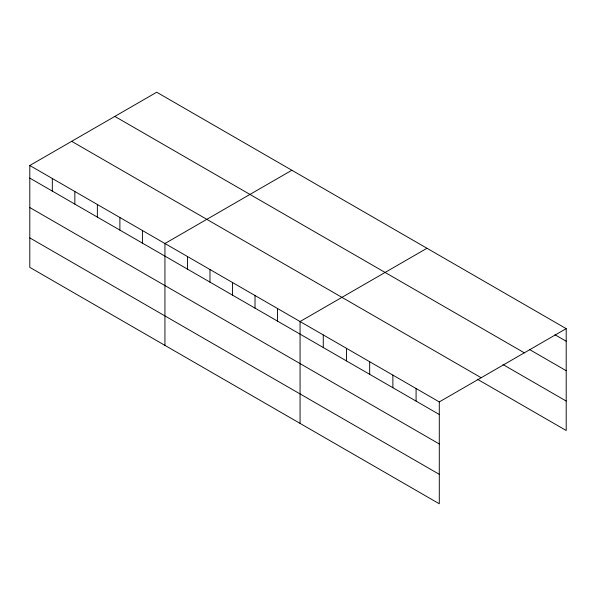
<?xml version="1.0" encoding="UTF-8"?>
<svg xmlns="http://www.w3.org/2000/svg" width="596" height="596" viewBox="0 0 596 596"><rect width="100%" height="100%" fill="white"/><g stroke="black" fill="none" stroke-linecap="round" stroke-linejoin="round"><path stroke-width="0.89" d="M29.8 165.494L439.289 401.913L439.289 503.776L29.8 267.358L29.8 165.494L156.711 92.224L566.2 328.642L566.2 430.506L477.381 379.227M291.839 170.247L164.936 243.518L164.936 345.375M426.974 248.264L300.064 321.535L300.064 423.391M439.289 401.913L566.2 328.642M554.995 334.773L566.2 341.24M529.39 349.45L566.2 370.697M114.827 116.406L524.324 352.825M502.987 364.551L566.2 401.048M71.676 141.319L481.173 377.737M29.8 178.1L439.289 414.511M29.8 207.55L439.289 443.968M29.8 237.901L439.289 474.319M416.082 388.517L416.082 401.115M392.883 375.122L392.883 387.72M369.676 361.72L369.676 374.325M346.47 348.325L346.47 360.923M323.27 334.93L323.27 347.528M277.542 308.527L277.542 321.132M255.021 295.527L255.021 308.125M232.5 282.526L232.5 295.124M209.978 269.519L209.978 282.117M187.457 256.518L187.457 269.116M142.407 230.51L142.407 243.108M119.885 217.51L119.885 230.108M97.364 204.502L97.364 217.108M74.843 191.502L74.843 204.1M52.321 178.502L52.321 191.1"/></g></svg>
